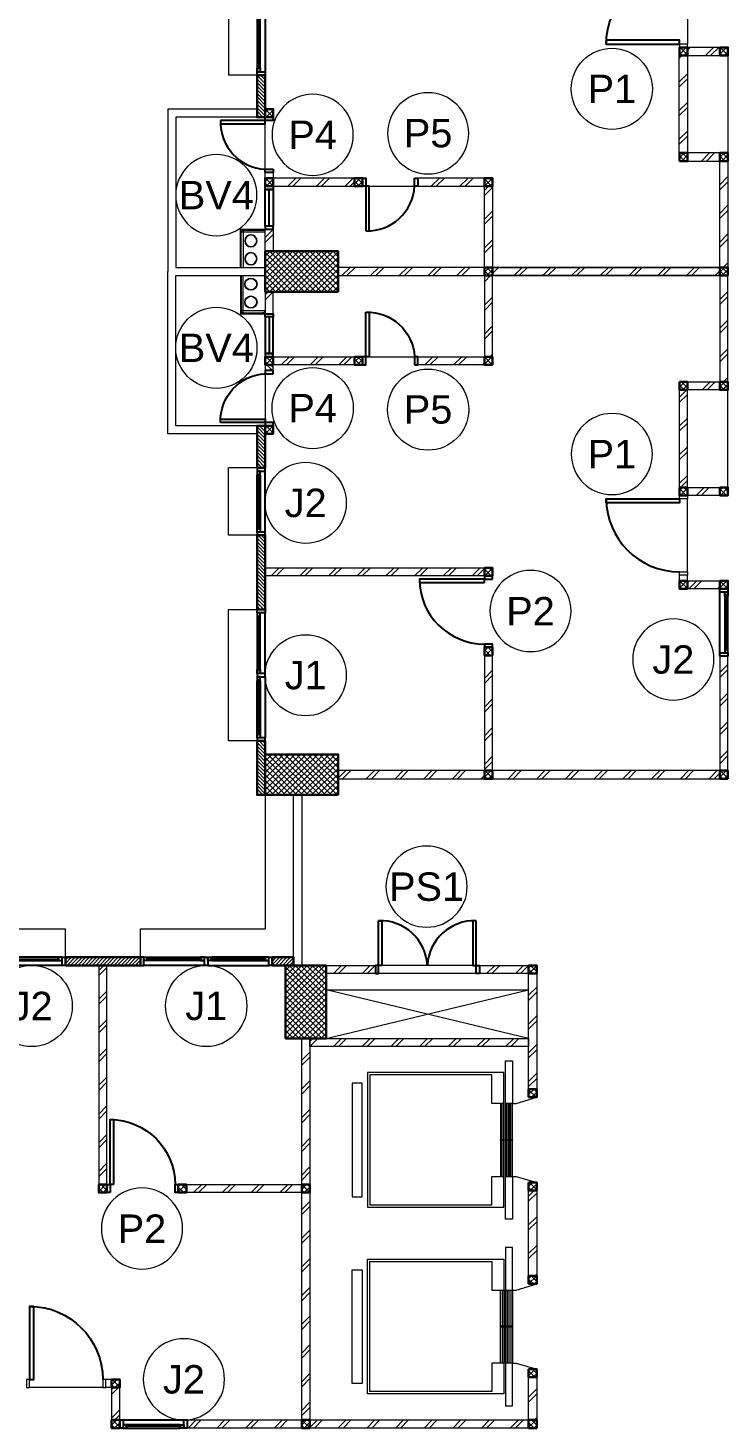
# Model space of a CAD drawing. Header units: millimetres. Extents: x -108 to 351, y -17 to 192.
# Drawn here: x 152.37 to 160.99, y 94.4 to 111.65 of the extents above; entities that cross this region are included whole.
import ezdxf
from ezdxf.enums import TextEntityAlignment as Align

# ---------------------------------------------------------------- set-up
doc = ezdxf.new("R2010")
doc.units = ezdxf.units.MM
for name, color, linetype, lineweight in [('ars', 11, 'Continuous', 0), ('ars @ 1', 11, 'Continuous', 0), ('KACA', 151, 'Continuous', 5), ('KOL', 1, 'Continuous', 30), ('KOLOM', 4, 'Continuous', 9), ('lan', 7, 'Continuous', 15), ('LIFT', 15, 'Continuous', 15), ('NOT', 7, 'Continuous', 20), ('tem', 5, 'Continuous', 20)]:
    doc.layers.add(name, color=color, linetype=linetype, lineweight=lineweight)
doc.layers.add('Kusen', color=30, linetype='Continuous')
doc.styles.add('S', font='simplex', dxfattribs={"width": 0.75})
doc.styles.get("Standard").update_dxf_attribs({"font": 'arial.ttf'})
pattern_1 = [(225, (-467.078732, 382.829584), (0.0220970869, -0.0220970869), [])]
pattern_2 = [(45, (18.6, 0.37064), (-0.1767767, 0.1767767), []), (45, (18.6625, 0.37064), (-0.1767767, 0.1767767), [])]
pattern_3 = [(135, (413.104584, 513.678732), (-0.0220970869, -0.0220970869), [])]
pattern_4 = [(45, (39.2, 56.965), (-0.1767767, 0.1767767), []), (45, (39.2625, 56.965), (-0.1767767, 0.1767767), [])]
pattern_5 = [(45, (-124.79422, -169.09027), (-0.1767767, 0.1767767), []), (45, (-124.73172, -169.09027), (-0.1767767, 0.1767767), [])]
pattern_6 = [(45, (1620.41412, -387.18282), (-0.176776695, 0.176776695), []), (45, (1620.47662, -387.18282), (-0.176776695, 0.176776695), [])]

# ---------------------------------------------------------------- blocks, each defined once
blk = doc.blocks.new('T. J1')
at = {"layer": 'Kusen'}
for p, q in [((-0.019, 0), (-0.769, 0)), ((-0.719, 0.1), (-0.069, 0.1)), ((-0.069, 0.06), (-0.719, 0.06)), ((0.021, 0), (0.771, 0)), ((0.721, 0.1), (0.071, 0.1)), ((0.071, 0.06), (0.721, 0.06))]:
    blk.add_line(p, q, dxfattribs=at)
for points in [[(-0.809, 0), (-0.769, 0), (-0.769, 0.1), (-0.809, 0.1)], [(-0.019, 0), (0.021, 0), (0.021, 0.1), (-0.019, 0.1)], [(0.811, 0), (0.771, 0), (0.771, 0.1), (0.811, 0.1)]]:
    blk.add_lwpolyline(points, close=True, dxfattribs=at)
for points in [[(-0.719, 0.077), (-0.719, 0.06), (-0.769, 0.06), (-0.769, 0.1), (-0.719, 0.1), (-0.719, 0.082), (-0.729, 0.082), (-0.729, 0.077), (-0.719, 0.077)], [(-0.069, 0.077), (-0.069, 0.06), (-0.019, 0.06), (-0.019, 0.1), (-0.069, 0.1), (-0.069, 0.082), (-0.059, 0.082), (-0.059, 0.077), (-0.069, 0.077)], [(0.071, 0.077), (0.071, 0.06), (0.021, 0.06), (0.021, 0.1), (0.071, 0.1), (0.071, 0.082), (0.061, 0.082), (0.061, 0.077), (0.071, 0.077)], [(0.721, 0.077), (0.721, 0.06), (0.771, 0.06), (0.771, 0.1), (0.721, 0.1), (0.721, 0.082), (0.731, 0.082), (0.731, 0.077), (0.721, 0.077)]]:
    blk.add_lwpolyline(points, dxfattribs=at)
at = {"layer": 'Kusen', "color": 141}
for points in [[(-0.729, 0.077), (-0.059, 0.077), (-0.059, 0.082), (-0.729, 0.082)], [(0.731, 0.077), (0.061, 0.077), (0.061, 0.082), (0.731, 0.082)]]:
    blk.add_lwpolyline(points, close=True, dxfattribs=at)
blk = doc.blocks.new('T. J2')
at = {"layer": 'KACA', "color": 141}
blk.add_lwpolyline([(-0.379, 0.077), (0.291, 0.077), (0.291, 0.082), (-0.379, 0.082)], close=True, dxfattribs=at)
at = {"layer": 'Kusen'}
for p, q in [((-0.419, 0), (0.331, 0)), ((-0.369, 0.1), (0.281, 0.1)), ((0.281, 0.06), (-0.369, 0.06))]:
    blk.add_line(p, q, dxfattribs=at)
for points in [[(-0.459, 0), (-0.419, 0), (-0.419, 0.1), (-0.459, 0.1)], [(0.331, 0), (0.371, 0), (0.371, 0.1), (0.331, 0.1)]]:
    blk.add_lwpolyline(points, close=True, dxfattribs=at)
for points in [[(-0.369, 0.077), (-0.369, 0.06), (-0.419, 0.06), (-0.419, 0.1), (-0.369, 0.1), (-0.369, 0.082), (-0.379, 0.082), (-0.379, 0.077), (-0.369, 0.077)], [(0.281, 0.077), (0.281, 0.06), (0.331, 0.06), (0.331, 0.1), (0.281, 0.1), (0.281, 0.082), (0.291, 0.082), (0.291, 0.077), (0.281, 0.077)]]:
    blk.add_lwpolyline(points, dxfattribs=at)
blk = doc.blocks.new('P.80')
at = {"layer": 'Kusen'}
for points in [[(-69.809, -74.837), (-69.769, -74.837), (-69.769, -74.037), (-69.809, -74.037)], [(-70.609, -74.937), (-70.569, -74.937), (-70.569, -74.837), (-70.609, -74.837)], [(-69.769, -74.937), (-69.729, -74.937), (-69.729, -74.837), (-69.769, -74.837)]]:
    blk.add_lwpolyline(points, close=True, dxfattribs=at)
blk.add_arc((-69.769, -74.837), 0.8, 90, 180, dxfattribs=at)
blk = doc.blocks.new('K 10.10')
at = {"layer": 'ars'}
h = blk.add_hatch(dxfattribs=at)
h.set_pattern_fill('_USER', color=256, scale=0.05, angle=45, double=1, pattern_type=0)
h.set_pattern_definition([(45, (0, 0), (-0.035355339, 0.035355339), []), (135, (0, 0), (-0.035355339, -0.035355339), [])])
h.paths.add_polyline_path([(1560.538, 1380.407), (1560.638, 1380.407), (1560.638, 1380.507), (1560.538, 1380.507)])
at = {"layer": 'KOL'}
blk.add_lwpolyline([(1560.538, 1380.407), (1560.638, 1380.407), (1560.638, 1380.507), (1560.538, 1380.507)], close=True, dxfattribs=at)
blk = doc.blocks.new('P-90')
at = {"layer": 'Kusen'}
blk.add_lwpolyline([(374.691, -21.598), (374.741, -21.598), (374.741, -22.498), (374.691, -22.498)], close=True, dxfattribs=at)
at = {"layer": 'Kusen', "lineweight": 9}
for points in [[(373.801, -22.498), (373.841, -22.498), (373.841, -22.598), (373.801, -22.598)], [(374.741, -22.498), (374.781, -22.498), (374.781, -22.598), (374.741, -22.598)]]:
    blk.add_lwpolyline(points, close=True, dxfattribs=at)
at = {"layer": 'Kusen'}
blk.add_arc((374.741, -22.498), 0.9, 90, 180, dxfattribs=at)
blk = doc.blocks.new("k2'")
at = {"layer": 'ars'}
h = blk.add_hatch(dxfattribs=at)
h.set_pattern_fill('_USER', color=256, scale=0.05, angle=45, double=1, pattern_type=0)
h.set_pattern_definition([(45, (0, -4.95), (-0.03535534, 0.03535534), []), (135, (0, -4.95), (-0.03535534, -0.03535534), [])])
h.paths.add_polyline_path([(-0.25, -0.45), (0.25, -0.45), (0.25, 0.45), (-0.25, 0.45)])
at = {"layer": 'KOL'}
blk.add_lwpolyline([(-0.25, -0.45), (0.25, -0.45), (0.25, 0.45), (-0.25, 0.45)], close=True, dxfattribs=at)
blk = doc.blocks.new('LIFT PENUMPANG')
at = {"layer": 'LIFT'}
for points in [[(-0.705, 1.955), (-0.705, 1.83), (0.695, 1.83), (0.695, 1.955)], [(-0.835, 1.765), (-0.835, 0.085), (0.825, 0.085), (0.825, 1.765)], [(-0.805, 1.735), (-0.805, 0.235), (-0.455, 0.235), (-0.455, 0.085), (0.445, 0.085), (0.445, 0.235), (0.795, 0.235), (0.795, 1.735)], [(-0.455, 0.085), (0.445, 0.085), (0.445, 0.125), (-0.455, 0.125)], [(-0.455, 0.105), (0.445, 0.105), (0.445, 0.125), (-0.455, 0.125)], [(-0.455, 0.025), (0.445, 0.025), (0.445, 0.065), (-0.455, 0.065)], [(-0.455, 0.045), (0.445, 0.045), (0.445, 0.065), (-0.455, 0.065)], [(-0.455, -0.02), (0.445, -0.02), (0.445, 0.02), (-0.455, 0.02)], [(-0.455, 0), (0.445, 0), (0.445, 0.02), (-0.455, 0.02)], [(-0.01, 0.125), (0, 0.125), (0, 0.085), (-0.01, 0.085)], [(-0.01, 0.065), (0, 0.065), (0, 0.025), (-0.01, 0.025)], [(-0.01, 0.02), (0, 0.02), (0, -0.02), (-0.01, -0.02)]]:
    blk.add_lwpolyline(points, close=True, dxfattribs=at)
for points in [[(-0.455, -0.02), (-0.98, -0.02), (-0.98, 0.065), (0.97, 0.065), (0.97, -0.02), (0.445, -0.02)], [(-0.455, -0.02), (-0.455, -0.065), (-0.53, -0.32)], [(0.445, -0.02), (0.445, -0.065), (0.52, -0.32)]]:
    blk.add_lwpolyline(points, dxfattribs=at)
at = {"layer": 'KOLOM', "extrusion": (0, 0, -1), "zscale": -1, "rotation": 270}
blk.add_blockref('K 10.10', (-1379.877, 1560.318), dxfattribs=at)
at = {"layer": 'KOLOM', "extrusion": (0, 0, -1), "xscale": -1, "zscale": -1, "rotation": 90}
blk.add_blockref('K 10.10', (1379.887, 1560.318), dxfattribs=at)
blk = doc.blocks.new('P.60')
at = {"layer": 'Kusen'}
for points in [[(1472.835, 997.535), (1472.875, 997.535), (1472.875, 997.435), (1472.835, 997.435)], [(1472.875, 996.885), (1472.915, 996.885), (1472.915, 997.435), (1472.875, 997.435)], [(1473.475, 997.535), (1473.515, 997.535), (1473.515, 997.435), (1473.475, 997.435)]]:
    blk.add_lwpolyline(points, close=True, dxfattribs=at)
blk.add_arc((1472.895, 997.466), 0.581, 268.0266, 356.9943, dxfattribs=at)
blk = doc.blocks.new('BV')
at = {"layer": 'Kusen'}
for points in [[(-0.225, 0.1), (-0.265, 0.1), (-0.265, 0), (-0.225, 0)], [(-0.225, 0.1), (-0.265, 0.1), (-0.265, 0), (-0.225, 0)], [(0.225, 0.1), (-0.225, 0.1), (-0.225, 0), (0.225, 0)], [(0.225, 0.1), (0.265, 0.1), (0.265, 0), (0.225, 0)]]:
    blk.add_lwpolyline(points, close=True, dxfattribs=at)
at = {"layer": 'Kusen', "color": 141}
blk.add_lwpolyline([(0.225, 0.05), (-0.225, 0.05)], dxfattribs=at)
blk = doc.blocks.new('1-typikal-1a')
at = {"layer": 'ars'}
for points in [[(6.15, 0.455), (5.68, 0.455), (5.68, 0.15)], [(6.15, 0.445), (5.69, 0.445), (5.69, 0.15)], [(5.715, 0.445), (5.69, 0.445), (5.69, 0.419), (5.692, 0.419), (5.692, 0.443), (5.715, 0.443), (5.715, 0.445)], [(5.69, 0.419), (6.15, 0.419)], [(5.715, 0.152), (5.715, 0.443)], [(5.715, 0.15), (5.69, 0.15), (5.69, 0.179), (5.692, 0.179), (5.692, 0.152), (5.715, 0.152), (5.715, 0.15)]]:
    blk.add_lwpolyline(points, dxfattribs=at)
for centre, radius in [((5.823, 0.325), 0.075), ((5.823, 0.325), 0.071), ((6.043, 0.325), 0.075), ((6.043, 0.325), 0.071)]:
    blk.add_circle(centre, radius, dxfattribs=at)
at = {"layer": 'KOL'}
for points in [[(2.035, 0.15), (2.95, 0.15), (2.95, 0.25), (2.035, 0.25)], [(3.78, 0.15), (4.3, 0.15), (4.3, 0.25), (3.78, 0.25)]]:
    blk.add_lwpolyline(points, close=True, dxfattribs=at)
at = {"layer": 'lan'}
for p, q in [((4.2, 0.25), (4.2, 1.35)), ((4.2, 1.35), (6.2, 1.35)), ((4.3, 0.25), (4.3, 1.25)), ((4.3, 1.25), (6.15, 1.25)), ((6.15, 1.25), (6.15, 0.15)), ((4.94, 0.15), (4.38, 0.15)), ((5.15, -1.13), (5.15, -1.69)), ((2.5, -5.05), (3.4, -5.05)), ((3.544, -5.55), (4.744, -5.55))]:
    blk.add_line(p, q, dxfattribs=at)
at = {"layer": 'tem', "ltscale": 2}
blk.add_lwpolyline([(2.549, -2.55), (2.449, -2.55), (2.449, 0.15), (2.549, 0.15)], close=True, dxfattribs=at)
at = {"layer": 'tem'}
for points in [[(4.98, 0.05), (5.05, 0.05), (5.05, 0.15), (4.98, 0.15)], [(5.05, -0.95), (5.05, 0.05), (5.15, 0.05), (5.15, -0.95)], [(5.68, 0.05), (5.95, 0.05), (5.95, 0.15), (5.68, 0.15)], [(5.05, -2.55), (5.05, -1.73), (5.15, -1.73), (5.15, -2.55)], [(0.05, -2.65), (1.469, -2.65), (1.469, -2.55), (0.05, -2.55)], [(5.15, -2.65), (6.15, -2.65), (6.15, -2.55), (5.15, -2.55)], [(2.39, -5.05), (2.46, -5.05), (2.46, -4.95), (2.39, -4.95)], [(3.54, -5.05), (4.74, -5.05), (4.74, -4.95), (3.54, -4.95)], [(2.29, -5.45), (2.29, -5.05), (2.39, -5.05), (2.39, -5.45)], [(3.44, -5.45), (3.44, -5.05), (3.54, -5.05), (3.54, -5.45)], [(4.74, -5.45), (4.74, -5.05), (4.84, -5.05), (4.84, -5.45)], [(0.05, -5.55), (1.46, -5.55), (1.46, -5.45), (0.05, -5.45)], [(4.84, -5.55), (6.15, -5.55), (6.15, -5.45), (4.84, -5.45)]]:
    blk.add_lwpolyline(points, close=True, dxfattribs=at)
blk.add_blockref('BV', (5.415, 0.05))
at = {"layer": 'KOLOM', "extrusion": (0, 0, -1), "xscale": -1, "zscale": -1, "rotation": 180}
for p in [(-1564.838, 1380.557), (-1565.688, 1380.557), (-1565.688, 1379.457), (-1562.107, 1377.857), (-1563.087, 1377.857), (-1565.688, 1377.857), (-1562.928, 1375.456), (-1564.078, 1375.456), (-1565.378, 1375.456), (-1562.928, 1374.957), (-1564.078, 1374.957), (-1565.378, 1374.957)]:
    blk.add_blockref('K 10.10', p, dxfattribs=at)
at = {"layer": 'Kusen', "xscale": -1}
for name, p, rotation in [('P.60', (-1468.535, 997.585), 180), ('P.60', (1002.585, 1471.785), 90), ('T. J2', (1.919, -5.45), 180)]:
    blk.add_blockref(name, p, dxfattribs=dict(at, rotation=rotation))
at = {"layer": 'Kusen'}
for name, p in [('T. J1', (1.224, 0.15)), ('T. J2', (3.409, 0.15)), ('P.80', (72.178, 72.287)), ('P-90', (-371.341, 17.547))]:
    blk.add_blockref(name, p, dxfattribs=at)
blk = doc.blocks.new('3-typikal-1a')
at = {"layer": 'lan'}
blk.add_blockref('1-typikal-1a', (0, 0), dxfattribs=at)
blk = doc.blocks.new('LANTAI 3-15')
at = {"layer": 'ars'}
h = blk.add_hatch(dxfattribs=at)
h.set_pattern_fill('TEMBOK', color=256, scale=0.25)
h.set_pattern_definition(pattern_4)
h.paths.add_polyline_path([(36.1, 24.56), (35.7, 24.56), (35.7, 24.46), (36.1, 24.46)])
h = blk.add_hatch(dxfattribs=at)
h.set_pattern_fill('TEMBOK', color=256, scale=0.25)
h.set_pattern_definition(pattern_4)
h.paths.add_polyline_path([(35.7, 24.46), (35.7, 23.26), (35.6, 23.26), (35.6, 24.46)])
h = blk.add_hatch(dxfattribs=at)
h.set_pattern_fill('ANSI31', color=256, scale=0.25, angle=90, style=0)
h.set_pattern_definition(pattern_3)
h.paths.add_polyline_path([(30.5, 24.21), (30.5, 23.7), (30.4, 23.7), (30.4, 24.21)])
h = blk.add_hatch(dxfattribs=at)
h.set_pattern_fill('TEMBOK', color=256, scale=0.25)
h.set_pattern_definition(pattern_5)
h.paths.add_polyline_path([(36.1, 23.26), (35.7, 23.26), (35.7, 23.16), (36.1, 23.16)])
h = blk.add_hatch(dxfattribs=at)
h.set_pattern_fill('TEMBOK', color=256, scale=0.25)
h.set_pattern_definition(pattern_4)
h.paths.add_polyline_path([(36.2, 23.16), (36.2, 21.85), (36.1, 21.85), (36.1, 23.16)])
h = blk.add_hatch(dxfattribs=at)
h.set_pattern_fill('TEMBOK', color=256, scale=0.25)
h.set_pattern_definition(pattern_4)
h.paths.add_polyline_path([(31.6, 22.95), (30.6, 22.95), (30.6, 22.85), (31.6, 22.85)])
h = blk.add_hatch(dxfattribs=at)
h.set_pattern_fill('TEMBOK', color=256, scale=0.25)
h.set_pattern_definition(pattern_4)
h.paths.add_polyline_path([(33.2, 22.95), (32.38, 22.95), (32.38, 22.85), (33.2, 22.85)])
h = blk.add_hatch(dxfattribs=at)
h.set_pattern_fill('TEMBOK', color=256, scale=0.25)
h.set_pattern_definition(pattern_4)
h.paths.add_polyline_path([(33.3, 22.85), (33.3, 21.85), (33.2, 21.85), (33.2, 22.85)])
h = blk.add_hatch(dxfattribs=at)
h.set_pattern_fill('TEMBOK', color=256, scale=0.25)
h.set_pattern_definition(pattern_4)
h.paths.add_polyline_path([(30.6, 22.32), (30.6, 22.05), (30.5, 22.05), (30.5, 22.32)])
h = blk.add_hatch(dxfattribs=at)
h.set_pattern_fill('TEMBOK', color=256, scale=0.25)
h.set_pattern_definition(pattern_4)
h.paths.add_polyline_path([(33.2, 21.75), (33.2, 21.85), (31.4, 21.85), (31.4, 21.75)])
h = blk.add_hatch(dxfattribs=at)
h.set_pattern_fill('TEMBOK', color=256, scale=0.25)
h.set_pattern_definition(pattern_4)
h.paths.add_polyline_path([(33.3, 20.75), (33.3, 21.75), (33.2, 21.75), (33.2, 20.75)])
h = blk.add_hatch(dxfattribs=at)
h.set_pattern_fill('TEMBOK', color=256, scale=0.25)
h.set_pattern_definition(pattern_4)
h.paths.add_polyline_path([(36.1, 21.75), (36.1, 21.85), (33.3, 21.85), (33.3, 21.75)])
h = blk.add_hatch(dxfattribs=at)
h.set_pattern_fill('TEMBOK', color=256, scale=0.25)
h.set_pattern_definition(pattern_4)
h.paths.add_polyline_path([(36.2, 20.44), (36.2, 21.75), (36.1, 21.75), (36.1, 20.44)])
h = blk.add_hatch(dxfattribs=at)
h.set_pattern_fill('TEMBOK', color=256, scale=0.25)
h.set_pattern_definition(pattern_4)
h.paths.add_polyline_path([(30.6, 21.28), (30.6, 21.55), (30.5, 21.55), (30.5, 21.28)])
h = blk.add_hatch(dxfattribs=at)
h.set_pattern_fill('TEMBOK', color=256, scale=0.25)
h.set_pattern_definition(pattern_4)
h.paths.add_polyline_path([(31.6, 20.65), (30.6, 20.65), (30.6, 20.75), (31.6, 20.75)])
h = blk.add_hatch(dxfattribs=at)
h.set_pattern_fill('TEMBOK', color=256, scale=0.25)
h.set_pattern_definition(pattern_4)
h.paths.add_polyline_path([(33.2, 20.65), (32.38, 20.65), (32.38, 20.75), (33.2, 20.75)])
h = blk.add_hatch(dxfattribs=at)
h.set_pattern_fill('ANSI32', color=256, scale=0.25, angle=90, style=0, double=1)
h.set_pattern_definition([(135, (85.72964, 23.02327), (-0.06629126, -0.06629126), []), (135, (85.72964, 23.06746), (-0.06629126, -0.06629126), [])])
h.paths.add_polyline_path([(30.6, 20.58), (30.6, 20.65), (30.5, 20.65), (30.5, 20.58)])
h = blk.add_hatch(dxfattribs=at)
h.set_pattern_fill('TEMBOK', color=256, scale=0.25)
h.set_pattern_definition(pattern_5)
h.paths.add_polyline_path([(36.1, 20.34), (35.7, 20.34), (35.7, 20.44), (36.1, 20.44)])
h = blk.add_hatch(dxfattribs=at)
h.set_pattern_fill('TEMBOK', color=256, scale=0.25)
h.set_pattern_definition(pattern_4)
h.paths.add_polyline_path([(35.7, 19.14), (35.7, 20.34), (35.6, 20.34), (35.6, 19.14)])
h = blk.add_hatch(dxfattribs=at)
h.set_pattern_fill('ANSI31', color=256, scale=0.25, angle=90, style=0)
h.set_pattern_definition(pattern_3)
h.paths.add_polyline_path([(30.5, 19.39), (30.5, 19.9), (30.4, 19.9), (30.4, 19.39)])
h = blk.add_hatch(dxfattribs=at)
h.set_pattern_fill('TEMBOK', color=256, scale=0.25)
h.set_pattern_definition(pattern_4)
h.paths.add_polyline_path([(36.1, 19.04), (35.7, 19.04), (35.7, 19.14), (36.1, 19.14)])
h = blk.add_hatch(dxfattribs=at)
h.set_pattern_fill('ANSI31', color=256, scale=0.25, angle=90, style=0)
h.set_pattern_definition(pattern_3)
h.paths.add_polyline_path([(30.5, 17.635), (30.5, 18.56), (30.4, 18.56), (30.4, 17.635)])
h = blk.add_hatch(dxfattribs=at)
h.set_pattern_fill('TEMBOK', color=256, scale=0.25)
h.set_pattern_definition(pattern_4)
h.paths.add_polyline_path([(33.2, 18.149), (33.2, 18.049), (30.5, 18.049), (30.5, 18.149)])
h = blk.add_hatch(dxfattribs=at)
h.set_pattern_fill('TEMBOK', color=256, scale=0.25)
h.set_pattern_definition(pattern_4)
h.paths.add_polyline_path([(36.1, 17.89), (35.7, 17.89), (35.7, 17.99), (36.1, 17.99)])
h = blk.add_hatch(dxfattribs=at)
h.set_pattern_fill('TEMBOK', color=256, scale=0.25)
h.set_pattern_definition(pattern_4)
h.paths.add_polyline_path([(33.3, 15.65), (33.3, 17.069), (33.2, 17.069), (33.2, 15.65)])
h = blk.add_hatch(dxfattribs=at)
h.set_pattern_fill('TEMBOK', color=256, scale=0.25)
h.set_pattern_definition(pattern_4)
h.paths.add_polyline_path([(36.2, 15.65), (36.2, 17.06), (36.1, 17.06), (36.1, 15.65)])
h = blk.add_hatch(dxfattribs=at)
h.set_pattern_fill('ANSI31', color=256, scale=0.25, angle=90, style=0)
h.set_pattern_definition(pattern_3)
h.paths.add_polyline_path([(30.5, 15.35), (30.5, 16.015), (30.4, 16.015), (30.4, 15.35)])
h = blk.add_hatch(dxfattribs=at)
h.set_pattern_fill('TEMBOK', color=256, scale=0.25)
h.set_pattern_definition([(45, (25.805, 2.775), (-0.1767767, 0.1767767), []), (45, (25.8675, 2.775), (-0.1767767, 0.1767767), [])])
h.paths.add_polyline_path([(33.2, 15.55), (31.4, 15.55), (31.4, 15.65), (33.2, 15.65)])
h = blk.add_hatch(dxfattribs=at)
h.set_pattern_fill('TEMBOK', color=256, scale=0.25)
h.set_pattern_definition([(45, (27.905, 2.775), (-0.1767767, 0.1767767), []), (45, (27.9675, 2.775), (-0.1767767, 0.1767767), [])])
h.paths.add_polyline_path([(36.1, 15.55), (33.3, 15.55), (33.3, 15.65), (36.1, 15.65)])
h = blk.add_hatch(dxfattribs=at)
h.set_pattern_fill('ANSI31', color=256, scale=0.25, angle=180, style=0)
h.set_pattern_definition(pattern_1)
h.paths.add_polyline_path([(28.965, 13.25), (28.04, 13.25), (28.04, 13.35), (28.965, 13.35)])
h = blk.add_hatch(dxfattribs=at)
h.set_pattern_fill('ANSI31', color=256, scale=0.25, angle=180, style=0)
h.set_pattern_definition(pattern_1)
h.paths.add_polyline_path([(30.85, 13.25), (30.585, 13.25), (30.585, 13.35), (30.85, 13.35)])
h = blk.add_hatch(dxfattribs=at)
h.set_pattern_fill('TEMBOK', color=256, scale=0.25)
h.set_pattern_definition([(45, (21.09865, 1.475), (-0.1767767, 0.1767767), []), (45, (21.16115, 1.475), (-0.1767767, 0.1767767), [])])
h.paths.add_polyline_path([(28.451, 10.55), (28.551, 10.55), (28.551, 13.25), (28.451, 13.25)])
h = blk.add_hatch(dxfattribs=at)
h.set_pattern_fill('TEMBOK', color=256, scale=0.25)
h.set_pattern_definition([(45, (18.6, 0.375), (-0.1767767, 0.1767767), []), (45, (18.6625, 0.375), (-0.1767767, 0.1767767), [])])
h.paths.add_polyline_path([(30.95, 10.45), (29.531, 10.45), (29.531, 10.55), (30.95, 10.55)])
h = blk.add_hatch(dxfattribs=at)
h.set_pattern_fill('TEMBOK', color=256, scale=0.25)
h.set_pattern_definition(pattern_2)
h.paths.add_polyline_path([(28.61, 8.05), (28.54, 8.05), (28.54, 8.15), (28.61, 8.15)])
h = blk.add_hatch(dxfattribs=at)
h.set_pattern_fill('TEMBOK', color=256, scale=0.25)
h.set_pattern_definition([(45, (18.59616, 0.37064), (-0.1767767, 0.1767767), []), (45, (18.65866, 0.37064), (-0.1767767, 0.1767767), [])])
h.paths.add_polyline_path([(28.71, 7.65), (28.71, 8.05), (28.61, 8.05), (28.61, 7.65)])
h = blk.add_hatch(dxfattribs=at)
h.set_pattern_fill('TEMBOK', color=256, scale=0.25)
h.set_pattern_definition(pattern_2)
h.paths.add_polyline_path([(30.95, 7.55), (29.54, 7.55), (29.54, 7.65), (30.95, 7.65)])
at = {"layer": 'ars @ 1'}
h = blk.add_hatch(dxfattribs=at)
h.set_pattern_fill('TEMBOK', color=256, scale=0.25, style=0, double=1)
h.set_pattern_definition([(45, (1620.56912, -387.18282), (-0.176776695, 0.176776695), []), (45, (1620.63162, -387.18282), (-0.176776695, 0.176776695), [])])
h.paths.add_polyline_path([(31.858, 13.25), (31.858, 13.15), (31.25, 13.15), (31.25, 13.25)])
h = blk.add_hatch(dxfattribs=at)
h.set_pattern_fill('TEMBOK', color=256, scale=0.25, style=0, double=1)
h.set_pattern_definition([(45, (1622.45662, -387.18282), (-0.176776695, 0.176776695), []), (45, (1622.51912, -387.18282), (-0.176776695, 0.176776695), [])])
h.paths.add_polyline_path([(33.745, 13.25), (33.745, 13.15), (33.138, 13.15), (33.138, 13.25)])
h = blk.add_hatch(dxfattribs=at)
h.set_pattern_fill('TEMBOK', color=256, scale=0.25, style=0, double=1)
h.set_pattern_definition(pattern_6)
h.paths.add_polyline_path([(33.845, 11.725), (33.745, 11.725), (33.745, 13.15), (33.845, 13.15)])
h = blk.add_hatch(dxfattribs=at)
h.set_pattern_fill('TEMBOK', color=256, scale=0.25, style=0, double=1)
h.set_pattern_definition([(45, (1617.61912, -387.98282), (-0.176776695, 0.176776695), []), (45, (1617.68162, -387.98282), (-0.176776695, 0.176776695), [])])
h.paths.add_polyline_path([(31.05, 10.55), (30.95, 10.55), (30.95, 12.35), (31.05, 12.35)])
h = blk.add_hatch(dxfattribs=at)
h.set_pattern_fill('TEMBOK', color=256, scale=0.25, style=0, double=1)
h.set_pattern_definition([(45, (1620.56912, -388.08282), (-0.176776695, 0.176776695), []), (45, (1620.63162, -388.08282), (-0.176776695, 0.176776695), [])])
h.paths.add_polyline_path([(33.745, 12.35), (33.745, 12.25), (31.05, 12.25), (31.05, 12.35)])
h = blk.add_hatch(dxfattribs=at)
h.set_pattern_fill('TEMBOK', color=256, scale=0.25, style=0, double=1)
h.set_pattern_definition([(45, (1617.61912, -390.88282), (-0.176776695, 0.176776695), []), (45, (1617.68162, -390.88282), (-0.176776695, 0.176776695), [])])
h.paths.add_polyline_path([(31.05, 7.65), (30.95, 7.65), (30.95, 10.45), (31.05, 10.45)])
h = blk.add_hatch(dxfattribs=at)
h.set_pattern_fill('TEMBOK', color=256, scale=0.25, style=0, double=1)
h.set_pattern_definition(pattern_6)
h.paths.add_polyline_path([(33.845, 9.425), (33.745, 9.425), (33.745, 10.475), (33.845, 10.475)])
h = blk.add_hatch(dxfattribs=at)
h.set_pattern_fill('TEMBOK', color=256, scale=0.25, style=0, double=1)
h.set_pattern_definition(pattern_6)
h.paths.add_polyline_path([(33.845, 7.65), (33.745, 7.65), (33.745, 8.175), (33.845, 8.175)])
h = blk.add_hatch(dxfattribs=at)
h.set_pattern_fill('TEMBOK', color=256, scale=0.25, style=0, double=1)
h.set_pattern_definition([(45, (1620.56912, -387.18282), (-0.176776695, 0.176776695), []), (45, (1620.63162, -387.18282), (-0.176776695, 0.176776695), [])])
h.paths.add_polyline_path([(33.745, 7.65), (33.745, 7.55), (31.05, 7.55), (31.05, 7.65)])
for p, q in [((33.098, 13.15), (31.898, 13.15)), ((33.058, 13.25), (31.938, 13.25)), ((31.25, 12.95), (33.745, 12.95)), ((31.25, 12.35), (33.745, 12.95)), ((33.745, 12.35), (31.25, 12.95))]:
    blk.add_line(p, q)
at = {"layer": 'KOL'}
for points in [[(30.5, 15.35), (30.5, 16.015), (30.4, 16.015), (30.4, 15.35)], [(28.965, 13.25), (28.04, 13.25), (28.04, 13.35), (28.965, 13.35)], [(30.85, 13.25), (30.585, 13.25), (30.585, 13.35), (30.85, 13.35)]]:
    blk.add_lwpolyline(points, close=True, dxfattribs=at)
at = {"layer": 'KOLOM'}
blk.add_lwpolyline([(29.431, 10.55), (29.431, 10.45), (29.531, 10.45), (29.531, 10.55)], close=True, dxfattribs=at)
at = {"layer": 'Kusen'}
for points in [[(31.898, 13.8), (31.938, 13.8), (31.938, 13.25), (31.898, 13.25)], [(33.098, 13.8), (33.058, 13.8), (33.058, 13.25), (33.098, 13.25)], [(31.858, 13.15), (31.898, 13.15), (31.898, 13.25), (31.858, 13.25)], [(33.138, 13.15), (33.098, 13.15), (33.098, 13.25), (33.138, 13.25)]]:
    blk.add_lwpolyline(points, close=True, dxfattribs=at)
for centre, start, end in [((31.918, 13.22), 3.0057, 91.9734), ((33.078, 13.22), 88.0266, 176.9943)]:
    blk.add_arc(centre, 0.581, start, end, dxfattribs=at)
at = {"layer": 'lan'}
for p, q in [((30.05, 25.05), (30.05, 24.22)), ((30.4, 24.22), (30.05, 24.22)), ((30.05, 18.55), (30.05, 19.38)), ((30.4, 19.38), (30.05, 19.38)), ((30.4, 18.55), (30.05, 18.55)), ((30.05, 16.015), (30.05, 17.635)), ((30.05, 17.635), (30.4, 17.635)), ((30.4, 16.015), (30.05, 16.015)), ((30.5, 15.35), (30.5, 13.7)), ((27.21, 13.7), (28.04, 13.7)), ((28.04, 13.35), (28.04, 13.7)), ((28.965, 13.35), (28.965, 13.7)), ((28.965, 13.7), (30.5, 13.7)), ((28.5, 8.05), (27.6, 8.05))]:
    blk.add_line(p, q, dxfattribs=at)
blk.add_lwpolyline([(30.95, 15.35), (30.95, 13.25), (30.85, 13.25), (30.85, 15.35)], close=True, dxfattribs=at)
at = {"layer": 'tem', "ltscale": 2}
for points in [[(31.4, 21.75), (33.2, 21.75), (33.2, 21.85), (31.4, 21.85)], [(36.1, 21.85), (36.1, 21.75), (33.3, 21.75), (33.3, 21.85)], [(36.1, 21.75), (36.1, 21.85), (33.3, 21.85), (33.3, 21.75)], [(31.4, 15.55), (33.2, 15.55), (33.2, 15.65), (31.4, 15.65)], [(33.3, 15.55), (36.1, 15.55), (36.1, 15.65), (33.3, 15.65)], [(28.451, 10.55), (28.551, 10.55), (28.551, 13.25), (28.451, 13.25)]]:
    blk.add_lwpolyline(points, close=True, dxfattribs=at)
at = {"layer": 'tem'}
for points in [[(31.858, 13.25), (31.858, 13.15), (31.25, 13.15), (31.25, 13.25)], [(33.745, 13.25), (33.745, 13.15), (33.138, 13.15), (33.138, 13.25)], [(33.845, 11.725), (33.745, 11.725), (33.745, 13.15), (33.845, 13.15)], [(31.05, 10.55), (30.95, 10.55), (30.95, 12.35), (31.05, 12.35)], [(33.745, 12.35), (33.745, 12.25), (31.05, 12.25), (31.05, 12.35)], [(30.95, 10.45), (29.531, 10.45), (29.531, 10.55), (30.95, 10.55)], [(31.05, 7.65), (30.95, 7.65), (30.95, 10.45), (31.05, 10.45)], [(33.845, 9.425), (33.745, 9.425), (33.745, 10.475), (33.845, 10.475)], [(28.61, 8.05), (28.54, 8.05), (28.54, 8.15), (28.61, 8.15)], [(33.845, 7.65), (33.745, 7.65), (33.745, 8.175), (33.845, 8.175)], [(28.71, 7.65), (28.71, 8.05), (28.61, 8.05), (28.61, 7.65)], [(30.95, 7.55), (29.54, 7.55), (29.54, 7.65), (30.95, 7.65)], [(33.745, 7.65), (33.745, 7.55), (31.05, 7.55), (31.05, 7.65)]]:
    blk.add_lwpolyline(points, close=True, dxfattribs=at)
at = {"rotation": 90}
blk.add_blockref('LIFT PENUMPANG', (33.525, 11.105), dxfattribs=at)
at = {"xscale": -1, "rotation": 90}
blk.add_blockref('LIFT PENUMPANG', (33.525, 8.795), dxfattribs=at)
at = {"layer": 'KOL', "rotation": 90}
for p in [(30.95, 21.8), (30.95, 15.6)]:
    blk.add_blockref("k2'", p, dxfattribs=at)
at = {"layer": 'KOL'}
blk.add_blockref("k2'", (31, 12.8), dxfattribs=at)
at = {"layer": 'KOLOM', "extrusion": (0, 0, -1), "zscale": -1}
for p in [(-1593.838, -1358.657), (-1596.738, -1358.657), (-1593.838, -1364.857), (-1596.738, -1364.857), (-1594.383, -1367.257), (-1594.383, -1372.857)]:
    blk.add_blockref('K 10.10', p, dxfattribs=at)
at = {"layer": 'KOLOM', "extrusion": (0, 0, -1), "zscale": -1, "rotation": 180}
for p in [(1532.087, 1390.957), (1531.107, 1390.957), (1531.928, 1388.556), (1531.928, 1388.057)]:
    blk.add_blockref('K 10.10', p, dxfattribs=at)
at = {"layer": 'KOLOM', "extrusion": (0, 0, -1), "xscale": -1, "zscale": -1, "rotation": 180}
for p in [(-1591.588, 1390.957), (-1591.588, 1388.057)]:
    blk.add_blockref('K 10.10', p, dxfattribs=at)
at = {"layer": 'Kusen', "xscale": -1}
for name, p in [('T. J2', (27.581, 13.25)), ('T. J1', (29.776, 13.25)), ('P.80', (-41.178, 85.387)), ('P-90', (402.341, 30.647))]:
    blk.add_blockref(name, p, dxfattribs=at)
at = {"layer": 'Kusen', "xscale": -1, "rotation": 180}
blk.add_blockref('T. J2', (29.169, 7.65), dxfattribs=at)
at = {"layer": 'lan', "xscale": -1, "rotation": 90}
blk.add_blockref('3-typikal-1a', (30.65, 28), dxfattribs=at)
at = {"layer": 'lan', "rotation": 90}
blk.add_blockref('3-typikal-1a', (30.65, 15.6), dxfattribs=at)
blk = doc.blocks.new('NAV')
blk.add_circle((0, -0.4), 0.4)
at = {"style": 'S', "width": 0.75, "flags": 4}
blk.add_attdef('AV', text='', height=0.3, dxfattribs=at).set_placement((0, -0.4), align=Align.MIDDLE)

msp = doc.modelspace()

# ---------------------------------------------------------------- block references
at = {"layer": 'lan'}
msp.add_blockref('LANTAI 3-15', (124.79422, 86.84737), dxfattribs=at)
at = {"layer": 'NOT'}
ref = msp.add_blockref('NAV', (159.56442, 110.39728), dxfattribs=dict(at, xscale=1.25, yscale=1.25, zscale=1.25, rotation=180))
ref.add_attrib('AV', 'P1', dxfattribs={"layer": '0', "height": 0.35, "flags": 4}).set_placement((159.56442, 110.89728), align=Align.MIDDLE)
ref = msp.add_blockref('NAV', (155.87996, 109.83104), dxfattribs=dict(at, xscale=-1.25, yscale=1.25, zscale=1.25, rotation=180))
ref.add_attrib('AV', 'P4', dxfattribs={"layer": '0', "height": 0.35, "flags": 4}).set_placement((155.87996, 110.33104), align=Align.MIDDLE)
ref = msp.add_blockref('NAV', (157.30139, 109.84948), dxfattribs=dict(at, xscale=-1.25, yscale=1.25, zscale=1.25, rotation=180))
ref.add_attrib('AV', 'P5', dxfattribs={"layer": '0', "height": 0.35, "flags": 4}).set_placement((157.30139, 110.34948), align=Align.MIDDLE)
ref = msp.add_blockref('NAV', (154.69379, 109.08836), dxfattribs=dict(at, xscale=-1.25, yscale=1.25, zscale=1.25, rotation=180))
ref.add_attrib('AV', 'BV4', dxfattribs={"layer": '0', "height": 0.35, "flags": 4}).set_placement((154.69379, 109.58836), align=Align.MIDDLE)
ref = msp.add_blockref('NAV', (154.69379, 108.20639), dxfattribs=dict(at, xscale=1.25, yscale=1.25, zscale=1.25))
ref.add_attrib('AV', 'BV4', dxfattribs={"layer": '0', "height": 0.35, "flags": 4}).set_placement((154.69379, 107.70639), align=Align.MIDDLE)
ref = msp.add_blockref('NAV', (155.87996, 107.46371), dxfattribs=dict(at, xscale=1.25, yscale=1.25, zscale=1.25))
ref.add_attrib('AV', 'P4', dxfattribs={"layer": '0', "height": 0.35, "flags": 4}).set_placement((155.87996, 106.96371), align=Align.MIDDLE)
ref = msp.add_blockref('NAV', (157.30139, 107.44527), dxfattribs=dict(at, xscale=1.25, yscale=1.25, zscale=1.25))
ref.add_attrib('AV', 'P5', dxfattribs={"layer": '0', "height": 0.35, "flags": 4}).set_placement((157.30139, 106.94527), align=Align.MIDDLE)
ref = msp.add_blockref('NAV', (159.56442, 106.89746), dxfattribs=dict(at, xscale=-1.25, yscale=1.25, zscale=1.25))
ref.add_attrib('AV', 'P1', dxfattribs={"layer": '0', "height": 0.35, "flags": 4}).set_placement((159.56442, 106.39746), align=Align.MIDDLE)
ref = msp.add_blockref('NAV', (155.79422, 106.29629), dxfattribs=dict(at, xscale=1.25, yscale=1.25, zscale=1.25))
ref.add_attrib('AV', 'J2', dxfattribs={"layer": '0', "height": 0.35, "flags": 4}).set_placement((155.79422, 105.79629), align=Align.MIDDLE)
ref = msp.add_blockref('NAV', (158.56211, 104.9637), dxfattribs=dict(at, xscale=-1.25, yscale=1.25, zscale=1.25))
ref.add_attrib('AV', 'P2', dxfattribs={"layer": '0', "height": 0.35, "flags": 4}).set_placement((158.56211, 104.4637), align=Align.MIDDLE)
ref = msp.add_blockref('NAV', (160.3216, 103.36665), dxfattribs=dict(at, xscale=-1.25, yscale=1.25, zscale=1.25, rotation=180))
ref.add_attrib('AV', 'J2', dxfattribs={"layer": '0', "height": 0.35, "flags": 4}).set_placement((160.3216, 103.86665), align=Align.MIDDLE)
ref = msp.add_blockref('NAV', (155.79422, 104.17237), dxfattribs=dict(at, xscale=1.25, yscale=1.25, zscale=1.25))
ref.add_attrib('AV', 'J1', dxfattribs={"layer": '0', "height": 0.35, "flags": 4}).set_placement((155.79422, 103.67237), align=Align.MIDDLE)
ref = msp.add_blockref('NAV', (157.28252, 101.56783), dxfattribs=dict(at, xscale=-1.25, yscale=1.25, zscale=1.25))
ref.add_attrib('AV', 'PS1', dxfattribs={"layer": '0', "height": 0.35, "flags": 4}).set_placement((157.28252, 101.06783), align=Align.MIDDLE)
ref = msp.add_blockref('NAV', (152.41922, 100.09737), dxfattribs=dict(at, xscale=1.25, yscale=1.25, zscale=1.25))
ref.add_attrib('AV', 'J2', dxfattribs={"layer": '0', "height": 0.35, "flags": 4}).set_placement((152.41922, 99.59737), align=Align.MIDDLE)
ref = msp.add_blockref('NAV', (154.56922, 100.09737), dxfattribs=dict(at, xscale=1.25, yscale=1.25, zscale=1.25))
ref.add_attrib('AV', 'J1', dxfattribs={"layer": '0', "height": 0.35, "flags": 4}).set_placement((154.56922, 99.59737), align=Align.MIDDLE)
ref = msp.add_blockref('NAV', (153.77729, 96.35564), dxfattribs=dict(at, xscale=-1.25, yscale=1.25, zscale=1.25, rotation=180))
ref.add_attrib('AV', 'P2', dxfattribs={"layer": '0', "height": 0.35, "flags": 4}).set_placement((153.77729, 96.85564), align=Align.MIDDLE)
ref = msp.add_blockref('NAV', (154.29422, 94.49737), dxfattribs=dict(at, xscale=-1.25, yscale=1.25, zscale=1.25, rotation=180))
ref.add_attrib('AV', 'J2', dxfattribs={"layer": '0', "height": 0.35, "flags": 4}).set_placement((154.29422, 94.99737), align=Align.MIDDLE)

doc.saveas('drawing.dxf')
